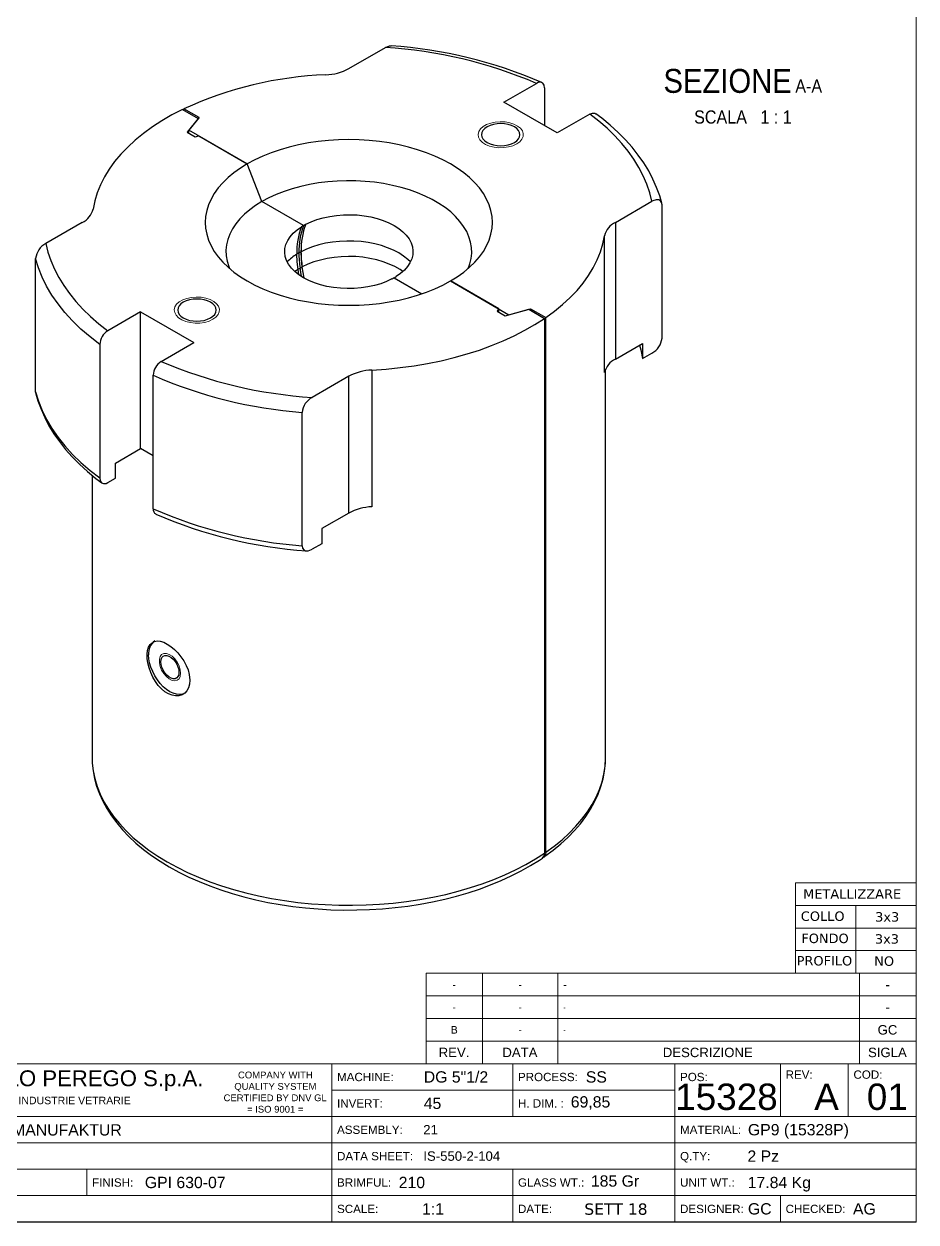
# Model space of a CAD drawing. Header units: millimetres. Extents: x 10 to 831, y 10 to 589.
# Drawn here: x 594.3 to 831, y 10 to 327.9 of the extents above; entities that cross this region are included whole.
import ezdxf

# ---------------------------------------------------------------- set-up
doc = ezdxf.new("R2010")
doc.units = ezdxf.units.MM
doc.linetypes.add('SLD-Solido', pattern=[0])
doc.layers.add('D', color=3, linetype='SLD-Solido', lineweight=25)
doc.styles.add('SLDTEXTSTYLE1', font='GOTHIC.TTF', dxfattribs={"width": 0.913})
doc.styles.add('SLDTEXTSTYLE2', font='ARIAL.TTF')
doc.styles.add('SLDTEXTSTYLE3', font='VERDANA.TTF')

# ---------------------------------------------------------------- blocks, each defined once
blk = doc.blocks.new('SW_NOTE_3')
at = {"color": 0, "attachment_point": 2, "style": 'SLDTEXTSTYLE1'}
for s, insert, char_height in [('SEZIONE ', (17.66, 8.11), 6.35), ('A-A', (39.18, 5.31), 3.5), ('SCALA', (15.78, -2.9), 3.5), ('1 : 1', (30.51, -2.9), 3.5)]:
    blk.add_mtext(s, dxfattribs=dict(at, insert=insert, char_height=char_height))

msp = doc.modelspace()

# ---------------------------------------------------------------- linework, layer by layer
at = {"color": 179, "linetype": 'SLD-Solido', "lineweight": 18}
for p, q in [((831, 10), (831, 589.2558775)), ((799.0061639, 100.0108504), (799.0061639, 76.0108504)), ((815.0061639, 100.0108504), (799.0061639, 100.0108504)), ((831.0061639, 100.0108504), (815.0061639, 100.0108504)), ((831.0061639, 94.0108504), (799.0061639, 94.0108504)), ((815.0061639, 88.0108504), (815.0061639, 94.0108504)), ((831, 52.0108504), (831, 94.0108504)), ((831.0061639, 88.0108504), (799.0061639, 88.0108504)), ((815.0061639, 82.0108504), (815.0061639, 88.0108504)), ((831.0061639, 82.0108504), (799.0061639, 82.0108504)), ((815.0061639, 76.0108504), (815.0061639, 82.0108504)), ((831.0061639, 76.0108504), (701.0061639, 76.0108504)), ((701.0061639, 76.0108504), (701.0061639, 52.0108504)), ((716.0061639, 76.0108504), (716.0061639, 52.0108504)), ((736.0061639, 76.0108504), (736.0061639, 52.0108504)), ((816.0061639, 76.0108504), (816.0061639, 52.0108504)), ((831.0061639, 70.0108504), (701.0061639, 70.0108504)), ((831.0061639, 64.0108504), (701.0061639, 64.0108504)), ((831.0061639, 58.0108504), (701.0061639, 58.0108504)), ((831.0061639, 52.0108504), (540.0061639, 52.0108504)), ((646, 52.0108504), (831, 52.0108504)), ((676.0061639, 10.0108504), (676.0061639, 52.0108504)), ((724.0061639, 38.0108504), (724.0061639, 52.0108504)), ((767.0061639, 10.0108504), (767.0061639, 52.0108504)), ((795.0061639, 38.0108504), (795.0061639, 52.0108504)), ((813.0061639, 38.0108504), (813.0061639, 52.0108504)), ((831.0061639, 10.0108504), (831.0061639, 52.0108504)), ((767.0061639, 45.0108504), (676.0061639, 45.0108504)), ((831.0061639, 38.0108504), (540.0061639, 38.0108504)), ((831.0061639, 31.0108504), (540.0061639, 31.0108504)), ((831.0061639, 24.0108504), (540.0061639, 24.0108504)), ((611.0061639, 17.0108504), (611.0061639, 24.0108504)), ((724.0061639, 10.0108504), (724.0061639, 24.0108504)), ((831.0061639, 17.0108504), (540.0061639, 17.0108504)), ((795.0061639, 10.0108504), (795.0061639, 17.0108504)), ((10, 10), (831, 10)), ((831.0061639, 10.0108504), (540.0061639, 10.0108504))]:
    msp.add_line(p, q, dxfattribs=at)
at = {"color": 7, "linetype": 'SLD-Solido', "lineweight": 18, "flags": 128}
for points in [[(725.0790596, 296.069968), (724.0679832, 295.6007186), (722.9056533, 295.2679339), (721.6465755, 295.0871744), (720.3496231, 295.0668922), (719.07544, 295.2080357), (717.8836057, 295.5040053), (716.8298489, 295.9409616), (715.9634422, 296.4984732), (715.3248978, 297.1504713), (714.9440733, 297.8664693), (714.8387757, 298.6129879), (715.0139285, 299.3551207), (715.4613419, 300.0581664), (716.1600951, 300.6892514), (717.0775154, 301.2188669), (718.1707052, 301.6222486), (719.3885481, 301.8805348), (720.6740991, 301.9816484), (721.9672474, 301.9208614), (723.2075267, 301.7010161), (724.3369429, 301.3323922), (725.3026859, 300.8322263), (726.0595985, 300.2239055), (726.5722883, 299.5358741), (726.8167826, 298.8003039), (726.781649, 298.0515892), (726.4685304, 297.3247391), (725.8920679, 296.6537403), (725.0792161, 296.069968)], [(644.4687843, 249.5347056), (643.4578102, 249.0654563), (642.2954802, 248.7326715), (641.0364025, 248.551912), (639.73945, 248.5316298), (638.4652669, 248.6727734), (637.2734326, 248.9687429), (636.2196758, 249.4056993), (635.3532691, 249.9632108), (634.7147248, 250.6152089), (634.3339003, 251.3312069), (634.2286027, 252.0777255), (634.4037555, 252.8198583), (634.8511688, 253.5229041), (635.5499221, 254.1539891), (636.4673424, 254.6836045), (637.5605321, 255.0869862), (638.778375, 255.3452724), (640.0639261, 255.446386), (641.3570743, 255.385599), (642.5973536, 255.1657537), (643.7267699, 254.7971299), (644.6925128, 254.2969639), (645.4494254, 253.6886431), (645.9621152, 253.0006118), (646.2066095, 252.2650415), (646.171476, 251.5163268), (645.8583574, 250.7894767), (645.2818948, 250.1184779), (644.4690431, 249.5347056)], [(635.8952522, 155.6228446), (635.7904876, 154.8021935), (635.4836092, 154.1635049), (634.997498, 153.7541474), (634.3682067, 153.6044811), (633.6424067, 153.725606), (632.8739275, 154.108539), (632.1197636, 154.7248796), (631.435848, 155.5289167), (630.8729034, 156.4610185), (630.4726809, 157.4520553), (630.2648632, 158.4285264), (630.2648632, 159.3180114), (630.4726809, 160.0545413), (630.8729034, 160.583491), (631.435848, 160.8656308), (632.1197636, 160.8800356), (632.8739275, 160.6256372), (633.6424067, 160.121303), (634.3682067, 159.4044372), (634.997498, 158.5282065), (635.4836092, 157.5575969), (635.7904876, 156.5645941), (635.8953733, 155.6228446)]]:
    msp.add_lwpolyline(points, dxfattribs=at)
at = {"layer": 'D'}
for p, q in [((680.5563394, 316.0863126), (690.2372195, 321.6749657)), ((721.6320706, 307.142503), (730.2979087, 312.1451849)), ((732.4349919, 310.9292743), (732.4349919, 300.9061092)), ((636.4061741, 305.2148078), (640.5786573, 302.8060845)), ((640.8035278, 303.0844736), (636.7896757, 305.401621)), ((636.7896757, 304.993417), (636.7896757, 305.401621)), ((735.7742062, 298.9784219), (721.6320706, 307.142503)), ((640.5786573, 302.8060845), (637.6553411, 299.1870263)), ((640.8035278, 303.0844736), (638.105082, 299.7438045)), ((744.4400444, 303.9811037), (735.7742062, 298.9784219)), ((637.6553411, 299.1870263), (639.7766614, 297.9624141)), ((653.6014491, 290.7979422), (638.105082, 299.7438045)), ((638.105082, 298.9273964), (638.105082, 299.7438045)), ((639.7766614, 297.9624141), (640.741134, 298.222044)), ((640.741134, 298.222044), (653.6014491, 290.7979422)), ((657.4798078, 280.8018756), (653.6014491, 290.7979422)), ((668.5106736, 274.4338923), (657.4798078, 280.8018756)), ((751.2670175, 275.265907), (760.9478976, 280.8545601)), ((763.6152262, 244.5477095), (763.6152262, 279.9447537)), ((609.7959603, 275.2372152), (600.1150802, 269.6485621)), ((668.5106736, 274.4338923), (667.9449882, 274.1073291)), ((667.9449882, 274.1073291), (667.9583058, 274.099641)), ((668.5106736, 274.4338923), (669.0763591, 274.7604556)), ((669.0763591, 274.7604556), (669.0896767, 274.7527675)), ((751.2670175, 275.265907), (751.2670175, 238.9706679)), ((748.378841, 235.4092923), (748.378841, 271.7045314)), ((667.2732368, 267.1461495), (666.7075513, 266.8195862)), ((667.2732368, 267.1461495), (667.8389222, 267.4727127)), ((597.4477516, 230.2620794), (597.4477516, 265.6591236)), ((667.0605801, 262.7938107), (666.2034327, 262.212736)), ((667.6138734, 263.1275278), (667.0481879, 262.8009646)), ((667.2773358, 261.4180453), (667.0605801, 262.7938107)), ((667.6138734, 263.1275278), (668.1795588, 263.454091)), ((667.968382, 260.8828194), (667.6138734, 263.1275278)), ((668.6443578, 260.4786291), (668.1795588, 263.454091)), ((692.5523042, 260.5549544), (693.1179896, 260.8815177)), ((693.104672, 260.8892058), (693.1179896, 260.8815177)), ((691.9733011, 260.2360793), (691.9866188, 260.2283912)), ((692.5523042, 260.5549544), (691.9866188, 260.2283912)), ((692.5523042, 260.5549544), (699.8913675, 256.3182034)), ((707.4615287, 259.70518), (722.9578958, 250.7593178)), ((720.3218438, 252.2810782), (707.4615287, 259.70518)), ((625.2887716, 251.5247004), (616.6229335, 246.5220185)), ((625.2887716, 251.5247004), (639.4309073, 243.3606192)), ((625.2887716, 215.2294613), (625.2887716, 251.5247004)), ((720.3218438, 252.2810782), (719.8721028, 251.7243)), ((719.8721028, 251.7243), (721.9934232, 250.4996878)), ((720.3218438, 251.4646701), (720.3218438, 252.2810782)), ((721.9934232, 250.4996878), (728.2624951, 252.1872824)), ((722.9578958, 250.7593178), (728.7447314, 252.3170973)), ((728.2624951, 252.1872824), (732.4349783, 249.7785591)), ((728.7447314, 252.3170973), (732.7585835, 249.9999499)), ((728.7447314, 251.9088933), (728.7447314, 252.3170973)), ((732.4349783, 249.7785591), (732.4349783, 107.904593)), ((732.7585835, 108.1259838), (732.7585835, 249.9999499)), ((614.4858503, 242.8386842), (614.4858503, 207.44164)), ((630.7650691, 238.3579374), (639.4309073, 243.3606192)), ((751.2670175, 238.9706679), (758.4259313, 243.1034209)), ((758.4259313, 243.1034209), (758.4259313, 239.1023709)), ((758.4259313, 239.1023709), (760.9478976, 240.5582711)), ((686.6757904, 236.0841185), (686.6757904, 199.7888794)), ((748.6564889, 133.377595), (748.6564889, 236.3337724)), ((628.6279859, 199.2775589), (628.6279859, 234.6746031)), ((680.5066384, 234.4168096), (670.8257583, 228.8281565)), ((680.5066384, 198.1215705), (680.5066384, 234.4168096)), ((668.1584297, 189.4416739), (668.1584297, 224.838718)), ((618.6008247, 211.3685917), (625.2887716, 215.2294613)), ((628.6279859, 213.3017739), (625.2887716, 215.2294613)), ((618.6008247, 207.3675417), (618.6008247, 211.3685917)), ((612.4064889, 208.1809484), (612.4064889, 133.377595)), ((616.6229335, 206.2257294), (618.6008247, 207.3675417)), ((680.5066384, 198.1215705), (673.3477246, 193.9888176)), ((673.3477246, 193.9888176), (673.3477246, 189.9877676)), ((673.3477246, 189.9877676), (670.8257583, 188.5318674)), ((748.6563787, 133.3068466), (748.6564889, 133.377595))]:
    msp.add_line(p, q, dxfattribs=at)
at = {"layer": 'D', "flags": 128}
for points in [[(690.2372195, 321.6749657), (691.2978797, 322.0879565), (691.7681352, 322.0717551)], [(732.4349919, 310.9292743), (732.315883, 311.6669903), (731.9725322, 312.1843016), (731.4425935, 312.4250708), (730.7820079, 312.3610006), (730.2979087, 312.1451849)], [(636.4061741, 305.2148078), (633.5988094, 303.7577643), (630.9355654, 302.2131841), (628.4246203, 300.5858103), (626.0736846, 298.8806402), (623.8899776, 297.1029101), (621.8802051, 295.258079), (620.0505386, 293.351812), (618.4065966, 291.3899629), (616.9534274, 289.378556), (615.6954933, 287.3237681), (614.6366573, 285.2319088), (613.7801707, 283.109402), (613.1286637, 280.9627654), (612.6841368, 278.7985909)], [(744.4400444, 303.9811037), (745.1514933, 304.25214), (745.7827515, 304.2124905), (746.0255872, 304.0363996)], [(760.9478976, 280.8545601), (760.3728698, 283.1322024), (759.60439, 285.3907502), (758.6443204, 287.6247313), (757.494987, 289.8287327), (756.1591747, 291.9974144), (754.6401201, 294.1255216), (752.9415038, 296.2078981), (751.0674415, 298.2394984), (749.0224739, 300.2154001), (746.8115559, 302.1308155), (744.4400444, 303.9811037)], [(763.5530228, 280.3984742), (763.0027924, 282.3294697), (762.1970524, 284.5439717), (761.223066, 286.7351192), (760.0820228, 288.8986276), (758.7755426, 291.0299587), (757.3057816, 293.1243782), (755.6754901, 295.1770502), (753.8880192, 297.1831477), (751.9472829, 299.1379546), (749.8576931, 301.0369483), (747.6240808, 302.8758536), (746.0487765, 304.067531)], [(717.2303309, 296.4373516), (718.0031673, 296.0712066), (718.8848899, 295.7991364), (719.8416148, 295.6315963), (720.8365754, 295.575025), (721.8315361, 295.6315963), (722.7882609, 295.7991364), (723.6699836, 296.0712066), (724.44282, 296.4373516), (725.0770705, 296.8835006), (725.5483611, 297.3925082), (725.8385804, 297.9448137), (725.9365754, 298.5191923), (725.8385804, 299.0935708), (725.5483611, 299.6458764), (725.0770705, 300.154884), (724.44282, 300.601033), (723.6699836, 300.967178), (722.7882609, 301.2392482), (721.8315361, 301.4067883), (720.8365754, 301.4633596), (719.8416148, 301.4067883), (718.8848899, 301.2392482), (718.0031673, 300.967178), (717.2303309, 300.601033), (716.5960804, 300.154884), (716.1247898, 299.6458764), (715.8345705, 299.0935708), (715.7365754, 298.5191923), (715.8345705, 297.9448137), (716.1247898, 297.3925082), (716.5960804, 296.8835006), (717.2303309, 296.4373516)], [(707.4615287, 259.70518), (709.3140811, 260.8538566), (711.019964, 262.0759005), (712.5704846, 263.3650846), (713.9577419, 264.7148394), (715.1746666, 266.1182869), (716.2150576, 267.5682756), (717.0736134, 269.0574165), (717.7459588, 270.5781213), (718.2286678, 272.1226409), (718.5192807, 273.6831048), (718.6163165, 275.2515611), (718.5192807, 276.8200175), (718.2286678, 278.3804813), (717.7459588, 279.9250009), (717.0736134, 281.4457058), (716.2150576, 282.9348467), (715.1746666, 284.3848353), (713.9577419, 285.7882828), (712.5704846, 287.1380377), (711.019964, 288.4272217), (709.3140811, 289.6492657), (707.4615287, 290.7979422), (705.471747, 291.8673979), (703.3548755, 292.8521832), (701.1217012, 293.7472797), (698.7836039, 294.5481262), (696.352498, 295.2506419), (693.8407719, 295.8512468), (691.2612248, 296.3468805), (688.6270013, 296.7350173), (685.951525, 297.0136793), (683.2484294, 297.1814465), (680.5314889, 297.2374641), (677.8145484, 297.1814465), (675.1114528, 297.0136793), (672.4359765, 296.7350173), (669.8017531, 296.3468805), (667.2222059, 295.8512468), (664.7104798, 295.2506419), (662.2793739, 294.5481262), (659.9412766, 293.7472797), (657.7081023, 292.8521832), (655.5912308, 291.8673979), (653.6014491, 290.7979422)], [(653.6014491, 290.7979422), (651.7488967, 289.6492657), (650.0430138, 288.4272217), (648.4924932, 287.1380377), (647.1052359, 285.7882828), (645.8883112, 284.3848353), (644.8479202, 282.9348467), (643.9893645, 281.4457058), (643.317019, 279.9250009), (642.83431, 278.3804813), (642.5436971, 276.8200175), (642.4466614, 275.2515611), (642.5436971, 273.6831048), (642.83431, 272.1226409), (643.317019, 270.5781213), (643.9893645, 269.0574165), (644.8479202, 267.5682756), (645.8883112, 266.1182869), (647.1052359, 264.7148394), (648.4924932, 263.3650846), (650.0430138, 262.0759005), (651.7488967, 260.8538566), (653.6014491, 259.70518), (655.5912308, 258.6357243), (657.7081023, 257.6509391), (659.9412766, 256.7558426), (662.2793739, 255.954996), (664.7104798, 255.2524803), (667.2222059, 254.6518754), (669.8017531, 254.1562417), (672.4359765, 253.7681049), (675.1114528, 253.4894429), (677.8145484, 253.3216757), (680.5314889, 253.2656581), (683.2484294, 253.3216757), (685.951525, 253.4894429), (688.6270013, 253.7681049), (691.2612248, 254.1562417), (693.8407719, 254.6518754), (696.352498, 255.2524803), (698.7836039, 255.954996), (701.1217012, 256.7558426), (703.3548755, 257.6509391), (705.471747, 258.6357243), (707.4615287, 259.70518)], [(712.2072525, 263.0449617), (712.6481979, 264.2658931), (712.9820693, 265.6946339), (713.1255077, 267.1339366), (713.0776715, 268.5753548), (712.8388414, 270.0104296), (712.4104188, 271.4307395), (711.794918, 272.8279495), (710.995951, 274.1938603), (710.0182064, 275.5204562), (708.867422, 276.799952), (707.5503511, 278.0248394), (706.0747228, 279.18793), (704.4491966, 280.2823986), (702.6833118, 281.3018222), (700.7874313, 282.2402184), (698.7726809, 283.0920806), (696.6508839, 283.8524094), (694.4344919, 284.5167431), (692.1365115, 285.081183), (689.7704282, 285.5424169), (687.3501272, 285.8977379), (684.8898117, 286.145061), (682.4039198, 286.2829347), (679.9070398, 286.31055), (677.4138243, 286.2277447), (674.9389044, 286.0350049), (672.4968041, 285.7334615), (670.1018545, 285.3248843), (667.7681101, 284.8116708), (665.5092664, 284.1968328), (663.338579, 283.4839784), (661.2687864, 282.677291), (659.312035, 281.7815044), (657.4798078, 280.8018756)], [(657.4798078, 280.8018756), (655.7828571, 279.7441534), (654.2311412, 278.6145449), (652.8337661, 277.419679), (651.5989323, 276.1665679), (650.5338863, 274.8625651), (649.6448781, 273.5153232), (648.9371249, 272.1327482), (648.4147799, 270.7229537), (648.0809085, 269.2942129), (647.9374701, 267.8549102), (647.9853063, 266.413492), (648.2241365, 264.9784172), (648.652559, 263.5581073), (648.8557253, 263.0449617)], [(763.6152262, 279.9447537), (763.5071514, 280.575954), (763.2083267, 281.0155565), (762.7362863, 281.2599157), (762.0508299, 281.2748902), (761.1378429, 280.9581177), (760.9478976, 280.8545601)], [(669.0896767, 274.7527675), (670.5231063, 275.4272951), (672.0749736, 276.0079464), (673.7269139, 276.48785), (675.4593784, 276.8613269), (677.2518654, 277.1239574), (679.0831629, 277.2726336), (680.9315997, 277.305596), (682.7753017, 277.2224546), (684.5924508, 277.0241932), (686.361543, 276.7131581), (688.0616434, 276.29303), (689.6726332, 275.7687807), (691.1754481, 275.1466139), (692.5523042, 274.4338923), (693.7869079, 273.6390503), (694.8646491, 272.7714937), (695.7727741, 271.8414891), (696.5005361, 270.860042), (697.0393231, 269.8387668), (697.382759, 268.789749), (697.5267798, 267.7254025), (697.469681, 266.6583226), (697.2121385, 265.601137), (696.7571998, 264.5663563), (696.1102488, 263.5662258), (695.2789412, 262.612581), (694.2731147, 261.7167071), (693.104672, 260.8892058)], [(691.9733011, 260.2360793), (690.5398715, 259.5615517), (688.9880042, 258.9809004), (687.336064, 258.5009968), (685.6035995, 258.1275199), (683.8111124, 257.8648894), (681.9798149, 257.7162132), (680.1313781, 257.6832508), (678.2876761, 257.7663922), (676.4705271, 257.9646536), (674.7014348, 258.2756887), (673.0013344, 258.6958168), (671.3903446, 259.2200661), (669.8875297, 259.8422329), (668.5106736, 260.5549544), (667.2760699, 261.3497965), (666.1983287, 262.2173531), (665.2902038, 263.1473577), (664.5624417, 264.1288048), (664.0236547, 265.15008), (663.6802188, 266.1990978), (663.5361981, 267.2634443), (663.5932968, 268.3305242), (663.8508394, 269.3877098), (664.305778, 270.4224905), (664.9527291, 271.422621), (665.7840366, 272.3762658), (666.7898632, 273.2721397), (667.9583058, 274.099641)], [(696.8763039, 264.7961344), (696.1981953, 265.4391382), (695.0693428, 266.3280853), (693.7897411, 267.1461495), (692.3726588, 267.8848479), (690.8327903, 268.5365205), (689.1861033, 269.09441), (687.4496728, 269.5527314), (685.6415047, 269.906732), (683.7803486, 270.1527411), (681.8855037, 270.2882078), (679.9766185, 270.3117274), (678.0734869, 270.2230559), (676.1958434, 270.0231128), (674.3631581, 269.7139714), (672.5944349, 269.2988373), (670.9080144, 268.7820153), (669.3213838, 268.1688645), (667.8509956, 267.4657429)], [(732.7585835, 249.9999499), (735.09123, 251.7009798), (737.2578393, 253.4736793), (739.2518179, 255.3126537), (741.0670976, 257.2123065), (742.6981541, 259.1668568), (744.1400239, 261.1703564), (745.3883188, 263.2167081), (746.4392403, 265.2996846), (747.2895899, 267.4129468), (747.93678, 269.5500636), (748.378841, 271.7045314)], [(600.1150802, 269.6485621), (600.690108, 267.3709198), (601.4585878, 265.112372), (602.4186575, 262.878391), (603.5679908, 260.6743895), (604.9038031, 258.5057079), (606.4228577, 256.3776006), (608.121474, 254.2952241), (609.9955363, 252.2636238), (612.0405039, 250.2877222), (614.251422, 248.3723067), (616.6229335, 246.5220185)], [(668.1919509, 263.4469372), (667.9373637, 265.4846697), (667.8509956, 267.4657429)], [(614.4858503, 242.8386842), (611.8859196, 244.853904), (609.4703047, 246.9441652), (607.2454916, 249.1038555), (605.2174541, 251.327176), (603.3916374, 253.6081569), (601.772944, 255.9406739), (600.3657201, 258.318464), (599.1737442, 260.7351427), (598.2002167, 263.1842212), (597.4477516, 265.6591236)], [(667.0605801, 262.7938107), (666.8059928, 264.8315432), (666.7196248, 266.8126164)], [(694.8595451, 262.212736), (694.1110621, 262.7247173), (692.7513405, 263.5096678), (691.2562244, 264.2077596), (689.6422794, 264.8112579), (687.9273878, 265.3134759), (686.1305506, 265.7088491), (684.2716764, 265.9929968), (682.3713614, 266.1627708), (680.4506607, 266.21629), (678.5308557, 266.1529613), (676.6332174, 265.9734864), (674.7787715, 265.6798539), (672.9880651, 265.2753172), (671.280939, 264.7643586), (669.6763079, 264.1526393), (668.1919509, 263.4469372)], [(668.6436402, 260.5194445), (668.5804601, 260.9810394), (668.1919509, 263.4469372)], [(636.6201578, 249.9020892), (637.3929942, 249.5359443), (638.2747169, 249.263874), (639.2314417, 249.0963339), (640.2264024, 249.0397626), (641.221363, 249.0963339), (642.1780879, 249.263874), (643.0598106, 249.5359443), (643.832647, 249.9020892), (644.4668974, 250.3482382), (644.938188, 250.8572459), (645.2284073, 251.4095514), (645.3264024, 251.9839299), (645.2284073, 252.5583085), (644.938188, 253.110614), (644.4668974, 253.6196217), (643.832647, 254.0657706), (643.0598106, 254.4319156), (642.1780879, 254.7039859), (641.221363, 254.8715259), (640.2264024, 254.9280973), (639.2314417, 254.8715259), (638.2747169, 254.7039859), (637.3929942, 254.4319156), (636.6201578, 254.0657706), (635.9859074, 253.6196217), (635.5146168, 253.110614), (635.2243975, 252.5583085), (635.1264024, 251.9839299), (635.2243975, 251.4095514), (635.5146168, 250.8572459), (635.9859074, 250.3482382), (636.6201578, 249.9020892)], [(686.6757904, 236.0841185), (690.4246569, 236.3407383), (694.1431435, 236.7168453), (697.8198315, 237.2112845), (701.4434306, 237.8225376), (705.0028133, 238.5487274), (708.4870497, 239.3876242), (711.8854404, 240.3366517), (715.1875494, 241.3928957), (718.3832369, 242.5531127), (721.4626894, 243.8137399), (724.4164506, 245.1709061), (727.2354502, 246.6204439), (729.9110315, 248.157902), (732.4349783, 249.7785591)], [(757.616643, 242.6362287), (757.9541297, 241.4065835), (758.4259313, 239.1023709)], [(597.4477516, 230.2620794), (598.2002167, 227.787177), (599.1737442, 225.3380985), (600.3657201, 222.9214198), (601.772944, 220.5436297), (603.3916374, 218.2111127), (605.2174541, 215.9301318), (607.2454916, 213.7068113), (609.4703047, 211.547121), (611.8859196, 209.4568598), (614.4858503, 207.44164)], [(597.5227718, 229.8119893), (597.4774313, 229.9129453), (597.4477516, 230.2620794)], [(597.5102347, 229.8073775), (598.0601855, 227.8773634), (598.8659254, 225.6628615), (599.8399118, 223.4717139), (600.980955, 221.3082056), (602.2874352, 219.1768744), (603.7571962, 217.082455), (605.3874877, 215.0297829), (607.1749587, 213.0236855), (609.1156949, 211.0688786), (611.2052847, 209.1698849), (613.438897, 207.3309795), (615.015682, 206.1381821)], [(614.4858503, 207.44164), (614.6049592, 206.703924), (614.94831, 206.1866127), (615.4782487, 205.9458435), (616.1388343, 206.0099137), (616.6229335, 206.2257294)], [(668.1584297, 189.4416739), (668.2665045, 188.8104735), (668.5653292, 188.3708711), (669.0373697, 188.1265119), (669.722826, 188.1115373), (670.635813, 188.4283099), (670.8257583, 188.5318674)], [(638.3499923, 153.7742335), (638.2602815, 152.7227436), (637.9973282, 151.7820835), (637.568616, 150.9818942), (636.9921958, 150.3441489), (636.2832682, 149.8896992), (635.4701805, 149.6344373), (634.5762239, 149.5913503), (633.6335455, 149.7621738), (632.6759872, 150.1447703), (631.727758, 150.7263294), (630.8207149, 151.4886499), (629.9730327, 152.4088856), (629.2047774, 153.4640262), (628.5339888, 154.6184889), (627.9731352, 155.846248), (627.5361345, 157.1027874), (627.2328981, 158.3507682), (627.0675328, 159.5527311), (627.0445727, 160.6655645), (627.1612738, 161.6662392), (627.4162767, 162.5228618), (627.8033792, 163.2185429), (628.3197364, 163.7358761), (628.9522448, 164.0621212), (629.6934686, 164.1883022), (630.522594, 164.1137499), (631.4187049, 163.8404833), (632.3593749, 163.3800514), (633.3132541, 162.747942), (634.2577632, 161.9617106), (635.163646, 161.0408849), (636.003105, 160.0108109), (636.7517404, 158.8897018), (637.3802421, 157.7129378), (637.8656981, 156.5065732), (638.190368, 155.3062975), (638.3499923, 153.7742335)], [(636.7410027, 150.1676736), (636.3919617, 150.051407), (635.6351043, 149.9527491), (634.8150103, 150.0339132), (633.9518732, 150.2929006), (633.0669462, 150.7233343), (632.1820193, 151.3146155), (631.3188821, 152.052185), (630.4987881, 152.9178814), (629.7419307, 153.8903882), (629.0669462, 154.9457593), (628.490455, 156.0580077), (628.0266522, 157.1997464), (627.6869581, 158.3428619), (627.4797372, 159.4592069), (627.410092, 160.5212932)], [(635.4711093, 155.867767), (635.4012487, 155.2436992), (635.1957269, 154.7365594), (634.8664881, 154.3758205), (634.4326665, 154.1824475), (633.9194742, 154.1676785), (633.3567361, 154.3323718), (632.7771564, 154.666956), (632.2144183, 155.1519864), (631.7012259, 155.7592746), (631.2674043, 156.4535274), (630.9381656, 157.1943972), (630.7326438, 157.9388275), (630.6627832, 158.6435546), (630.7326438, 159.2676223), (630.9381656, 159.7747622), (631.2674043, 160.135501), (631.7012259, 160.328874), (632.2144183, 160.343643), (632.7771564, 160.1789497), (633.3567361, 159.8443655), (633.9194742, 159.3593352), (634.4326665, 158.752047), (634.8664881, 158.0577942), (635.1957269, 157.3169243), (635.4012487, 156.5724941), (635.4711093, 155.867767)], [(612.4064889, 133.377595), (612.4596443, 131.8243158), (612.6995187, 129.7338422), (613.1318917, 127.6537091), (613.7555363, 125.5898197), (614.5686826, 123.548031), (615.5690232, 121.5341374), (616.7537191, 119.553854), (618.1194083, 117.6128007), (619.6622152, 115.7164859), (621.3777615, 113.8702911), (623.2611786, 112.0794556), (625.3071217, 110.3490615), (627.5097846, 108.6840195), (629.8629165, 107.0890548), (632.3598394, 105.5686937), (634.9934675, 104.1272508), (637.7563267, 102.7688167), (640.6405765, 101.4972464), (643.6380317, 100.3161486), (646.7401859, 99.2288751), (649.9382356, 98.2385113), (653.2231052, 97.3478678), (656.5854725, 96.5594722), (660.0157955, 95.8755618), (663.5043396, 95.2980775), (667.0412046, 94.8286581), (670.6163533, 94.4686358), (674.2196399, 94.2190321), (677.8408387, 94.0805556), (681.4696733, 94.0535992), (685.0958455, 94.1382393), (688.7090645, 94.3342358), (692.2990766, 94.6410325), (695.8556938, 95.0577587), (699.3688228, 95.5832317), (702.8284939, 96.2159605), (706.2248888, 96.9541493), (709.548369, 97.7957033), (712.789503, 98.7382342), (715.9390928, 99.7790673), (718.9882003, 100.9152488), (721.9281724, 102.1435544), (724.7506659, 103.4604982), (727.4476709, 104.8623431), (730.0115337, 106.3451106), (732.4349783, 107.904593)], [(612.4197909, 133.4311474), (612.4593705, 131.7615578), (612.6797771, 129.7072376), (613.0707231, 127.6648216), (613.6313356, 125.6381974), (614.3608157, 123.6313461), (615.2582764, 121.6485178), (616.3225276, 119.6943329), (617.5518562, 117.7737898), (618.9438524, 115.8921855), (620.495314, 114.0549729), (622.2022397, 112.2675916), (624.0598973, 110.5353115), (626.062937, 108.8631139), (628.2055186, 107.2556215), (630.4814275, 105.717074), (632.8841661, 104.2513359), (635.4069409, 102.8619648), (638.0427317, 101.5522122), (640.7845317, 100.3249563), (643.6251852, 99.1828383), (646.5573886, 98.1282822), (649.5736928, 97.1635068), (652.6665046, 96.2905338), (655.8280915, 95.51119), (659.0505888, 94.8271073), (662.3260085, 94.239721), (665.6462523, 93.7502662), (669.0031246, 93.3597742), (672.3883495, 93.0690698), (675.7935874, 92.8787671), (679.2104539, 92.7892679), (682.6305387, 92.8007597), (686.0454175, 92.9132147), (689.4466213, 93.1263854), (692.825785, 93.4398099), (696.1745986, 93.8528164), (699.484827, 94.364526), (702.7483278, 94.9738572), (705.9570692, 95.6795319), (709.1031451, 96.4800809), (712.1787891, 97.3738502), (715.1763861, 98.359008), (718.0884804, 99.4335496), (720.9077819, 100.5953019), (723.6271674, 101.8419248), (726.2396792, 103.1709081), (728.7385208, 104.5795624), (731.1170496, 106.0650017), (731.867887, 106.5788207)], [(732.2028241, 106.8013796), (732.567319, 107.0504484), (734.7340707, 108.6541348), (736.7642006, 110.3260906), (738.6508676, 112.0617623), (740.3882129, 113.8566812), (741.9707035, 115.7058877), (743.3932541, 117.6039056), (744.6513784, 119.5447664), (745.7413469, 121.5220984), (746.6603181, 123.5292874), (747.4064024, 125.5596898), (747.978631, 127.6068628), (748.3768239, 129.6647627), (748.6013785, 131.7278691), (748.6407465, 133.300633)], [(732.7585835, 108.1259838), (735.0004455, 109.757084), (737.0896267, 111.4543945), (739.0202708, 113.2131574), (740.7869662, 115.0284429), (742.3847607, 116.8951625), (743.8091755, 118.8080837), (745.0562179, 120.7618444), (746.1223922, 122.7509681), (747.00471, 124.769879), (747.700698, 126.8129181), (748.2084054, 128.8743585), (748.5264089, 130.9484218), (748.6538172, 133.0292943), (748.6563787, 133.3068466)], [(732.7585835, 108.1259838), (732.7561728, 108.0108531), (732.6037611, 107.2984241), (732.2306787, 106.8163744), (732.0084293, 106.736639)]]:
    msp.add_lwpolyline(points, dxfattribs=at)
at = {"layer": 'D'}
for centre, radius, start, end in [((683.021458, 202.3746198), 119.5183658, 66.699217731, 86.53873902), ((683.3600187, 201.2280867), 121.1819594, 66.479657422, 86.019821887), ((673.9180703, 328.4015558), 13.9904193, 271.921562844, 298.325940145), ((678.1372996, 215.8939716), 98.5963757, 92.179770184, 114.79434678), ((607.4778192, 280.0689664), 5.3590668, 295.630408911, 346.287410026), ((686.8507041, 267.1394361), 20.133732, 159.775547326, 180.930091369), ((687.3247475, 267.4903911), 20.0544655, 159.7429694, 180.98354953), ((687.8904329, 267.8169543), 20.0544655, 159.7429694, 180.98354953), ((687.982075, 267.7925626), 20.133732, 159.775547326, 180.930091369), ((753.5851586, 270.4341558), 5.3590668, 115.630408911, 166.287410026), ((602.6185537, 265.0883421), 5.2022097, 118.765943627, 173.700879566), ((692.2938791, 267.2432649), 25.0208308, 180.222387344, 189.467749536), ((692.8595646, 267.5698281), 25.0208308, 180.222387344, 189.467749536), ((673.7553875, 255.375737), 13.4277387, 121.599082785, 135.447504786), ((448.3214272, 227.3411794), 222.1932485, 9.028733087, 9.268402609), ((619.0394714, 242.6582962), 4.5571927, 122.023631324, 177.73146107), ((758.6016784, 245.0133512), 5.035125, 297.773043102, 354.693780091), ((753.5851586, 234.1389168), 5.3590668, 115.630408911, 166.287410026), ((633.1908478, 234.4888536), 4.5666412, 122.086258066, 177.668834328), ((678.0415199, 348.1285024), 119.5183658, 246.699217731, 266.53873902), ((687.1449075, 222.1015665), 13.9904193, 91.921562844, 118.325940145), ((677.3673299, 346.2037216), 121.7138773, 246.394189369, 265.660841406), ((673.1719776, 224.3730763), 5.035125, 117.773043102, 174.693780091), ((630.0146119, 199.1110255), 1.3965905, 173.15159592, 241.589080825), ((677.3673299, 310.8066774), 121.7138773, 246.394189369, 265.660841406), ((677.702701, 308.9779416), 121.1811074, 246.479009283, 266.016888273), ((687.1449075, 185.8063274), 13.9904193, 91.921562844, 118.325940145), ((631.3114775, 160.9624159), 3.9262448, 124.861246121, 186.450934272), ((730.8550345, 107.7984308), 1.5835065, 309.709271131, 3.844133048)]:
    msp.add_arc(centre, radius, start, end, dxfattribs=at)
msp.add_ellipse((543.0855684, 305.1753205), major_axis=(-90.434706, 155.6333456), ratio=0.5754818158, start_param=4.1163699218, end_param=4.1247753705, dxfattribs=at)

# ---------------------------------------------------------------- block references
msp.add_blockref('SW_NOTE_3', (763.3576312, 307.8663295))

# ---------------------------------------------------------------- texts
for s, insert, char_height, attachment_point, style in [('METALLIZZARE', (801.056236, 98.3246947), 2.5, 1, 'SLDTEXTSTYLE3'), ('COLLO', (800.4357921, 92.4097895), 2.5, 1, 'SLDTEXTSTYLE3'), ('3x3', (820.155623, 92.2211745), 2.5, 1, 'SLDTEXTSTYLE3'), ('FONDO', (800.5725964, 86.5270257), 2.5, 1, 'SLDTEXTSTYLE3'), ('3x3', (820.0874629, 86.3679081), 2.5, 1, 'SLDTEXTSTYLE3'), ('PROFILO', (799.3320815, 80.5826425), 2.5, 1, 'SLDTEXTSTYLE3'), ('NO', (819.9144358, 80.4889202), 2.5, 1, 'SLDTEXTSTYLE3'), ('-', (708.4857173, 74.0056525), 2, 2, 'SLDTEXTSTYLE2'), ('-', (725.9857173, 74.0056525), 2, 2, 'SLDTEXTSTYLE2'), ('-', (737.4061639, 74.0056525), 2, 1, 'SLDTEXTSTYLE2'), ('-', (823.4806057, 74.2543531), 2.5, 2, 'SLDTEXTSTYLE2'), ('-', (708.4857173, 68.0056525), 2, 2, 'SLDTEXTSTYLE2'), ('-', (725.9857173, 68.0056525), 2, 2, 'SLDTEXTSTYLE2'), ('-', (737.4061639, 67.756952), 1.5, 1, 'SLDTEXTSTYLE2'), ('-', (823.4806057, 68.2543531), 2.5, 2, 'SLDTEXTSTYLE2'), ('B', (708.496846, 62.0056525), 2, 2, 'SLDTEXTSTYLE2'), ('-', (725.9857173, 62.0056525), 2, 2, 'SLDTEXTSTYLE2'), ('-', (737.4061639, 61.756952), 1.5, 1, 'SLDTEXTSTYLE2'), ('GC', (823.4280167, 62.2543531), 2.5, 2, 'SLDTEXTSTYLE2'), ('REV.', (708.4439278, 56.2543531), 2.5, 2, 'SLDTEXTSTYLE2'), ('DATA', (725.9183695, 56.2543531), 2.5, 2, 'SLDTEXTSTYLE2'), ('DESCRIZIONE', (775.7506915, 56.2543531), 2.5, 2, 'SLDTEXTSTYLE2'), ('SIGLA', (823.407623, 56.2543531), 2.5, 2, 'SLDTEXTSTYLE2'), (' GIANCARLO PEREGO S.p.A.', (561.4061639, 50.249935), 4.2, 1, 'SLDTEXTSTYLE2'), ('COMPANY WITH', (651.1264231, 49.9242488), 1.8, 1, 'SLDTEXTSTYLE2'), ('MACHINE:', (677.4061639, 49.5881635), 2.2, 1, 'SLDTEXTSTYLE2'), ('DG 5"1/2', (700.4061639, 50.0030537), 3, 1, 'SLDTEXTSTYLE2'), ('PROCESS:', (725.4061639, 49.5881635), 2.2, 1, 'SLDTEXTSTYLE2'), ('SS', (743.4061639, 50.0030537), 3, 1, 'SLDTEXTSTYLE2'), ('POS:', (768.4061639, 49.5881635), 2.2, 1, 'SLDTEXTSTYLE2'), ('REV:', (796.4061639, 50.2211942), 2.2, 1, 'SLDTEXTSTYLE2'), ('COD:', (814.4061639, 50.2211942), 2.2, 1, 'SLDTEXTSTYLE2'), ('QUALITY SYSTEM', (650.1484558, 46.8923252), 1.8, 1, 'SLDTEXTSTYLE2'), ('15328', (794.3067183, 46.7426576), 7, 3, 'SLDTEXTSTYLE2'), ('A', (810.5249924, 46.7426576), 7, 3, 'SLDTEXTSTYLE2'), ('01', (828.8258487, 46.7426576), 7, 3, 'SLDTEXTSTYLE2'), ('STAMPI PER INDUSTRIE VETRARIE', (622.6849332, 43.2556525), 2, 3, 'SLDTEXTSTYLE2'), ('CERTIFIED BY DNV GL', (647.2955909, 43.8616294), 1.8, 1, 'SLDTEXTSTYLE2'), ('INVERT: ', (677.4061639, 42.5881635), 2.2, 1, 'SLDTEXTSTYLE2'), ('45', (700.4061639, 43.0030537), 3, 1, 'SLDTEXTSTYLE2'), ('H. DIM. :', (725.4061639, 42.5881635), 2.2, 1, 'SLDTEXTSTYLE2'), ('69,85', (739.4096399, 43.3860844), 3, 1, 'SLDTEXTSTYLE2'), ('= ISO 9001 =', (653.5268324, 40.8297058), 1.8, 1, 'SLDTEXTSTYLE2'), ('SYSTEMPACK MANUFAKTUR', (561.3877464, 35.9498477), 3, 1, 'SLDTEXTSTYLE2'), ('ASSEMBLY: ', (677.4061639, 35.5881635), 2.2, 1, 'SLDTEXTSTYLE2'), ('21', (700.2612116, 35.7441212), 2.5, 1, 'SLDTEXTSTYLE2'), ('MATERIAL:', (768.4061639, 35.5881635), 2.2, 1, 'SLDTEXTSTYLE2'), ('GP9 (15328P)', (786.4061639, 36.0030537), 3, 1, 'SLDTEXTSTYLE2'), ('DATA SHEET:', (677.4061639, 28.5881635), 2.2, 1, 'SLDTEXTSTYLE2'), ('IS-550-2-104', (700.295318, 28.7543531), 2.5, 1, 'SLDTEXTSTYLE2'), ('Q.TY: ', (768.4061639, 28.5881635), 2.2, 1, 'SLDTEXTSTYLE2'), ('2 Pz', (786.2833808, 28.9907754), 3, 1, 'SLDTEXTSTYLE2'), ('185 Gr', (744.7466198, 22.3860844), 3, 1, 'SLDTEXTSTYLE2'), ('FINISH:', (612.4061639, 21.5881635), 2.2, 1, 'SLDTEXTSTYLE2'), ('GPI 630-07', (626.4061639, 22.0030537), 3, 1, 'SLDTEXTSTYLE2'), ('BRIMFUL: ', (677.4061639, 21.5881635), 2.2, 1, 'SLDTEXTSTYLE2'), ('210', (693.7644975, 22.0030537), 3, 1, 'SLDTEXTSTYLE2'), ('GLASS WT.:', (725.4061639, 21.5881635), 2.2, 1, 'SLDTEXTSTYLE2'), ('UNIT WT.: ', (768.4061639, 21.5881635), 2.2, 1, 'SLDTEXTSTYLE2'), ('17.84 Kg', (786.3529579, 21.9907754), 3, 1, 'SLDTEXTSTYLE2'), ('SCALE: ', (677.4061639, 14.5881635), 2.2, 1, 'SLDTEXTSTYLE2'), ('1:1', (699.9498201, 14.9907753), 3, 1, 'SLDTEXTSTYLE2'), ('DATE:', (725.4061639, 14.5881635), 2.2, 1, 'SLDTEXTSTYLE2'), ('SETT 18', (743.0032089, 14.9337372), 3, 1, 'SLDTEXTSTYLE3'), ('DESIGNER:', (768.4061639, 14.5881635), 2.2, 1, 'SLDTEXTSTYLE2'), ('GC', (786.4061639, 15.0030536), 3, 1, 'SLDTEXTSTYLE2'), ('CHECKED:', (796.4061639, 14.5881635), 2.2, 1, 'SLDTEXTSTYLE2'), ('AG', (814.2731489, 15.0030536), 3, 1, 'SLDTEXTSTYLE2')]:
    msp.add_mtext(s, dxfattribs=dict(insert=insert, char_height=char_height, attachment_point=attachment_point, style=style))

doc.saveas('drawing.dxf')
